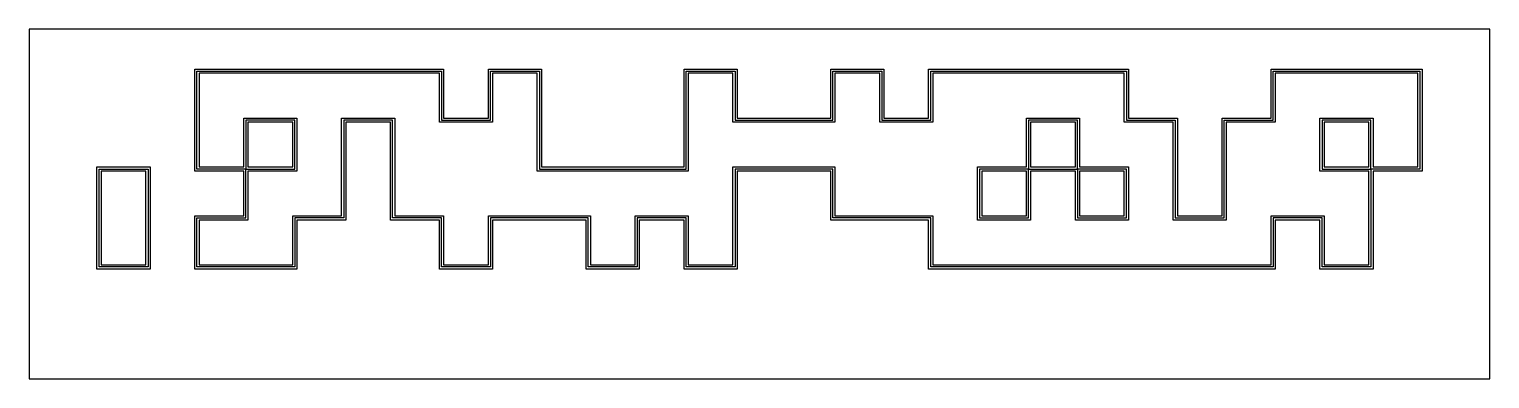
# Model space of a CAD drawing. Header units: millimetres. Extents: x 0 to 209, y 0 to 50.
import ezdxf

# ---------------------------------------------------------------- set-up
doc = ezdxf.new("R2010")
doc.units = ezdxf.units.MM
for name, color, linetype in [('GROOVES', 1, 'Continuous'), ('OPEN_PIXELS', 3, 'Continuous'), ('OUTLINE', 8, 'Continuous')]:
    doc.layers.add(name, color=color, linetype=linetype)

msp = doc.modelspace()

# ---------------------------------------------------------------- linework, layer by layer
at = {"layer": 'GROOVES'}
for points in [[(24.3, 15.7), (23.7, 15.7), (23.7, 16.3), (23.7, 22.7), (23.7, 23.3), (24.3, 23.3), (30.7, 23.3), (30.7, 29.7), (24.3, 29.7), (23.7, 29.7), (23.7, 30.3), (23.7, 36.7), (23.7, 37.3), (23.7, 43.7), (23.7, 44.3), (24.3, 44.3), (30.7, 44.3), (31.3, 44.3), (37.7, 44.3), (38.3, 44.3), (44.7, 44.3), (45.3, 44.3), (51.7, 44.3), (52.3, 44.3), (58.7, 44.3), (59.3, 44.3), (59.3, 43.7), (59.3, 37.3), (65.7, 37.3), (65.7, 43.7), (65.7, 44.3), (66.3, 44.3), (72.7, 44.3), (73.3, 44.3), (73.3, 43.7), (73.3, 37.3), (73.3, 36.7), (73.3, 30.3), (79.7, 30.3), (80.3, 30.3), (86.7, 30.3), (87.3, 30.3), (93.7, 30.3), (93.7, 36.7), (93.7, 37.3), (93.7, 43.7), (93.7, 44.3), (94.3, 44.3), (100.7, 44.3), (101.3, 44.3), (101.3, 43.7), (101.3, 37.3), (107.7, 37.3), (108.3, 37.3), (114.7, 37.3), (114.7, 43.7), (114.7, 44.3), (115.3, 44.3), (121.7, 44.3), (122.3, 44.3), (122.3, 43.7), (122.3, 37.3), (128.7, 37.3), (128.7, 43.7), (128.7, 44.3), (129.3, 44.3), (135.7, 44.3), (136.3, 44.3), (142.7, 44.3), (143.3, 44.3), (149.7, 44.3), (150.3, 44.3), (156.7, 44.3), (157.3, 44.3), (157.3, 43.7), (157.3, 37.3), (163.7, 37.3), (164.3, 37.3), (164.3, 36.7), (164.3, 30.3), (164.3, 29.7), (164.3, 23.3), (170.7, 23.3), (170.7, 29.7), (170.7, 30.3), (170.7, 36.7), (170.7, 37.3), (171.3, 37.3), (177.7, 37.3), (177.7, 43.7), (177.7, 44.3), (178.3, 44.3), (184.7, 44.3), (185.3, 44.3), (191.7, 44.3), (192.3, 44.3), (198.7, 44.3), (199.3, 44.3), (199.3, 43.7), (199.3, 37.3), (199.3, 36.7), (199.3, 30.3), (199.3, 29.7), (198.7, 29.7), (192.3, 29.7), (192.3, 23.3), (192.3, 22.7), (192.3, 16.3), (192.3, 15.7), (191.7, 15.7), (185.3, 15.7), (184.7, 15.7), (184.7, 16.3), (184.7, 22.7), (178.3, 22.7), (178.3, 16.3), (178.3, 15.7), (177.7, 15.7), (171.3, 15.7), (170.7, 15.7), (164.3, 15.7), (163.7, 15.7), (157.3, 15.7), (156.7, 15.7), (150.3, 15.7), (149.7, 15.7), (143.3, 15.7), (142.7, 15.7), (136.3, 15.7), (135.7, 15.7), (129.3, 15.7), (128.7, 15.7), (128.7, 16.3), (128.7, 22.7), (122.3, 22.7), (121.7, 22.7), (115.3, 22.7), (114.7, 22.7), (114.7, 23.3), (114.7, 29.7), (108.3, 29.7), (107.7, 29.7), (101.3, 29.7), (101.3, 23.3), (101.3, 22.7), (101.3, 16.3), (101.3, 15.7), (100.7, 15.7), (94.3, 15.7), (93.7, 15.7), (93.7, 16.3), (93.7, 22.7), (87.3, 22.7), (87.3, 16.3), (87.3, 15.7), (86.7, 15.7), (80.3, 15.7), (79.7, 15.7), (79.7, 16.3), (79.7, 22.7), (73.3, 22.7), (72.7, 22.7), (66.3, 22.7), (66.3, 16.3), (66.3, 15.7), (65.7, 15.7), (59.3, 15.7), (58.7, 15.7), (58.7, 16.3), (58.7, 22.7), (52.3, 22.7), (51.7, 22.7), (51.7, 23.3), (51.7, 29.7), (51.7, 30.3), (51.7, 36.7), (45.3, 36.7), (45.3, 30.3), (45.3, 29.7), (45.3, 23.3), (45.3, 22.7), (44.7, 22.7), (38.3, 22.7), (38.3, 16.3), (38.3, 15.7), (37.7, 15.7), (31.3, 15.7), (30.7, 15.7)], [(94.3, 37.3), (94.3, 36.7), (94.3, 30.3), (94.3, 29.7), (93.7, 29.7), (87.3, 29.7), (86.7, 29.7), (80.3, 29.7), (79.7, 29.7), (73.3, 29.7), (72.7, 29.7), (72.7, 30.3), (72.7, 36.7), (72.7, 37.3), (72.7, 43.7), (66.3, 43.7), (66.3, 37.3), (66.3, 36.7), (65.7, 36.7), (59.3, 36.7), (58.7, 36.7), (58.7, 37.3), (58.7, 43.7), (52.3, 43.7), (51.7, 43.7), (45.3, 43.7), (44.7, 43.7), (38.3, 43.7), (37.7, 43.7), (31.3, 43.7), (30.7, 43.7), (24.3, 43.7), (24.3, 37.3), (24.3, 36.7), (24.3, 30.3), (30.7, 30.3), (30.7, 36.7), (30.7, 37.3), (31.3, 37.3), (37.7, 37.3), (38.3, 37.3), (38.3, 36.7), (38.3, 30.3), (38.3, 29.7), (37.7, 29.7), (31.3, 29.7), (31.3, 23.3), (31.3, 22.7), (30.7, 22.7), (24.3, 22.7), (24.3, 16.3), (30.7, 16.3), (31.3, 16.3), (37.7, 16.3), (37.7, 22.7), (37.7, 23.3), (38.3, 23.3), (44.7, 23.3), (44.7, 29.7), (44.7, 30.3), (44.7, 36.7), (44.7, 37.3), (45.3, 37.3), (51.7, 37.3), (52.3, 37.3), (52.3, 36.7), (52.3, 30.3), (52.3, 29.7), (52.3, 23.3), (58.7, 23.3), (59.3, 23.3), (59.3, 22.7), (59.3, 16.3), (65.7, 16.3), (65.7, 22.7), (65.7, 23.3), (66.3, 23.3), (72.7, 23.3), (73.3, 23.3), (79.7, 23.3), (80.3, 23.3), (80.3, 22.7), (80.3, 16.3), (86.7, 16.3), (86.7, 22.7), (86.7, 23.3), (87.3, 23.3), (93.7, 23.3), (94.3, 23.3), (94.3, 22.7), (94.3, 16.3), (100.7, 16.3), (100.7, 22.7), (100.7, 23.3), (100.7, 29.7), (100.7, 30.3), (101.3, 30.3), (107.7, 30.3), (108.3, 30.3), (114.7, 30.3), (115.3, 30.3), (115.3, 29.7), (115.3, 23.3), (121.7, 23.3), (122.3, 23.3), (128.7, 23.3), (129.3, 23.3), (129.3, 22.7), (129.3, 16.3), (135.7, 16.3), (136.3, 16.3), (142.7, 16.3), (143.3, 16.3), (149.7, 16.3), (150.3, 16.3), (156.7, 16.3), (157.3, 16.3), (163.7, 16.3), (164.3, 16.3), (170.7, 16.3), (171.3, 16.3), (177.7, 16.3), (177.7, 22.7), (177.7, 23.3), (178.3, 23.3), (184.7, 23.3), (185.3, 23.3), (185.3, 22.7), (185.3, 16.3), (191.7, 16.3), (191.7, 22.7), (191.7, 23.3), (191.7, 29.7), (185.3, 29.7), (184.7, 29.7), (184.7, 30.3), (184.7, 36.7), (184.7, 37.3), (185.3, 37.3), (191.7, 37.3), (192.3, 37.3), (192.3, 36.7), (192.3, 30.3), (198.7, 30.3), (198.7, 36.7), (198.7, 37.3), (198.7, 43.7), (192.3, 43.7), (191.7, 43.7), (185.3, 43.7), (184.7, 43.7), (178.3, 43.7), (178.3, 37.3), (178.3, 36.7), (177.7, 36.7), (171.3, 36.7), (171.3, 30.3), (171.3, 29.7), (171.3, 23.3), (171.3, 22.7), (170.7, 22.7), (164.3, 22.7), (163.7, 22.7), (163.7, 23.3), (163.7, 29.7), (163.7, 30.3), (163.7, 36.7), (157.3, 36.7), (156.7, 36.7), (156.7, 37.3), (156.7, 43.7), (150.3, 43.7), (149.7, 43.7), (143.3, 43.7), (142.7, 43.7), (136.3, 43.7), (135.7, 43.7), (129.3, 43.7), (129.3, 37.3), (129.3, 36.7), (128.7, 36.7), (122.3, 36.7), (121.7, 36.7), (121.7, 37.3), (121.7, 43.7), (115.3, 43.7), (115.3, 37.3), (115.3, 36.7), (114.7, 36.7), (108.3, 36.7), (107.7, 36.7), (101.3, 36.7), (100.7, 36.7), (100.7, 37.3), (100.7, 43.7), (94.3, 43.7)], [(31.3, 36.7), (31.3, 30.3), (37.7, 30.3), (37.7, 36.7)], [(142.7, 22.7), (136.3, 22.7), (135.7, 22.7), (135.7, 23.3), (135.7, 29.7), (135.7, 30.3), (136.3, 30.3), (142.7, 30.3), (142.7, 36.7), (142.7, 37.3), (143.3, 37.3), (149.7, 37.3), (150.3, 37.3), (150.3, 36.7), (150.3, 30.3), (156.7, 30.3), (157.3, 30.3), (157.3, 29.7), (157.3, 23.3), (157.3, 22.7), (156.7, 22.7), (150.3, 22.7), (149.7, 22.7), (149.7, 23.3), (149.7, 29.7), (143.3, 29.7), (143.3, 23.3), (143.3, 22.7)], [(143.3, 36.7), (143.3, 30.3), (149.7, 30.3), (149.7, 36.7)], [(185.3, 36.7), (185.3, 30.3), (191.7, 30.3), (191.7, 36.7)], [(9.7, 30.3), (10.3, 30.3), (16.7, 30.3), (17.3, 30.3), (17.3, 29.7), (17.3, 23.3), (17.3, 22.7), (17.3, 16.3), (17.3, 15.7), (16.7, 15.7), (10.3, 15.7), (9.7, 15.7), (9.7, 16.3), (9.7, 22.7), (9.7, 23.3), (9.7, 29.7)], [(10.3, 16.3), (16.7, 16.3), (16.7, 22.7), (16.7, 23.3), (16.7, 29.7), (10.3, 29.7), (10.3, 23.3), (10.3, 22.7)], [(142.7, 29.7), (136.3, 29.7), (136.3, 23.3), (142.7, 23.3)], [(150.3, 23.3), (156.7, 23.3), (156.7, 29.7), (150.3, 29.7)]]:
    msp.add_lwpolyline(points, close=True, dxfattribs=at)
at = {"layer": 'OPEN_PIXELS'}
for points in [[(24, 37), (24, 44), (31, 44), (38, 44), (45, 44), (52, 44), (59, 44), (59, 37), (66, 37), (66, 44), (73, 44), (73, 37), (73, 30), (80, 30), (87, 30), (94, 30), (94, 37), (94, 44), (101, 44), (101, 37), (108, 37), (115, 37), (115, 44), (122, 44), (122, 37), (129, 37), (129, 44), (136, 44), (143, 44), (150, 44), (157, 44), (157, 37), (164, 37), (164, 30), (164, 23), (171, 23), (171, 30), (171, 37), (178, 37), (178, 44), (185, 44), (192, 44), (199, 44), (199, 37), (199, 30), (192, 30), (192, 23), (192, 16), (185, 16), (185, 23), (178, 23), (178, 16), (171, 16), (164, 16), (157, 16), (150, 16), (143, 16), (136, 16), (129, 16), (129, 23), (122, 23), (115, 23), (115, 30), (108, 30), (101, 30), (101, 23), (101, 16), (94, 16), (94, 23), (87, 23), (87, 16), (80, 16), (80, 23), (73, 23), (66, 23), (66, 16), (59, 16), (59, 23), (52, 23), (52, 30), (52, 37), (45, 37), (45, 30), (45, 23), (38, 23), (38, 16), (31, 16), (24, 16), (24, 23), (31, 23), (31, 30), (24, 30)], [(38, 30), (38, 37), (31, 37), (31, 30)], [(150, 30), (150, 37), (143, 37), (143, 30)], [(192, 37), (185, 37), (185, 30), (192, 30)], [(10, 30), (17, 30), (17, 23), (17, 16), (10, 16), (10, 23)], [(136, 23), (143, 23), (143, 30), (136, 30)], [(150, 23), (157, 23), (157, 30), (150, 30)]]:
    msp.add_lwpolyline(points, close=True, dxfattribs=at)
at = {"layer": 'OUTLINE'}
msp.add_lwpolyline([(0, 0), (209, 0), (209, 50), (0, 50)], close=True, dxfattribs=at)

doc.saveas('drawing.dxf')
